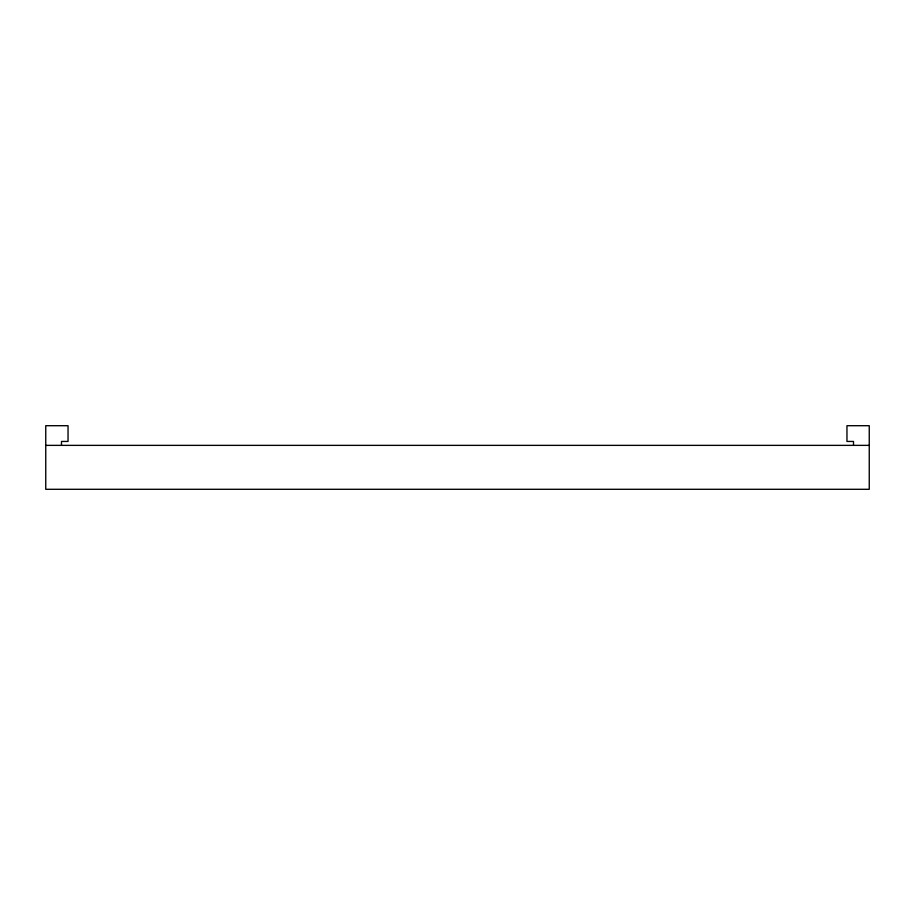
<?xml version="1.0" encoding="UTF-8"?>
<svg xmlns="http://www.w3.org/2000/svg" width="915" height="915" viewBox="0 0 915 915"><rect width="100%" height="100%" fill="white"/><g stroke="black" fill="none" stroke-linecap="round" stroke-linejoin="round"><path stroke-width="1.37" d="M45.75 445.365L869.25 445.365M853.512 445.365L853.512 441.442L846.958 441.442L846.958 425.704L869.25 425.704L869.25 489.296L45.75 489.296L45.75 425.704L68.042 425.704L68.042 441.442L61.488 441.442L61.488 445.365"/></g></svg>
